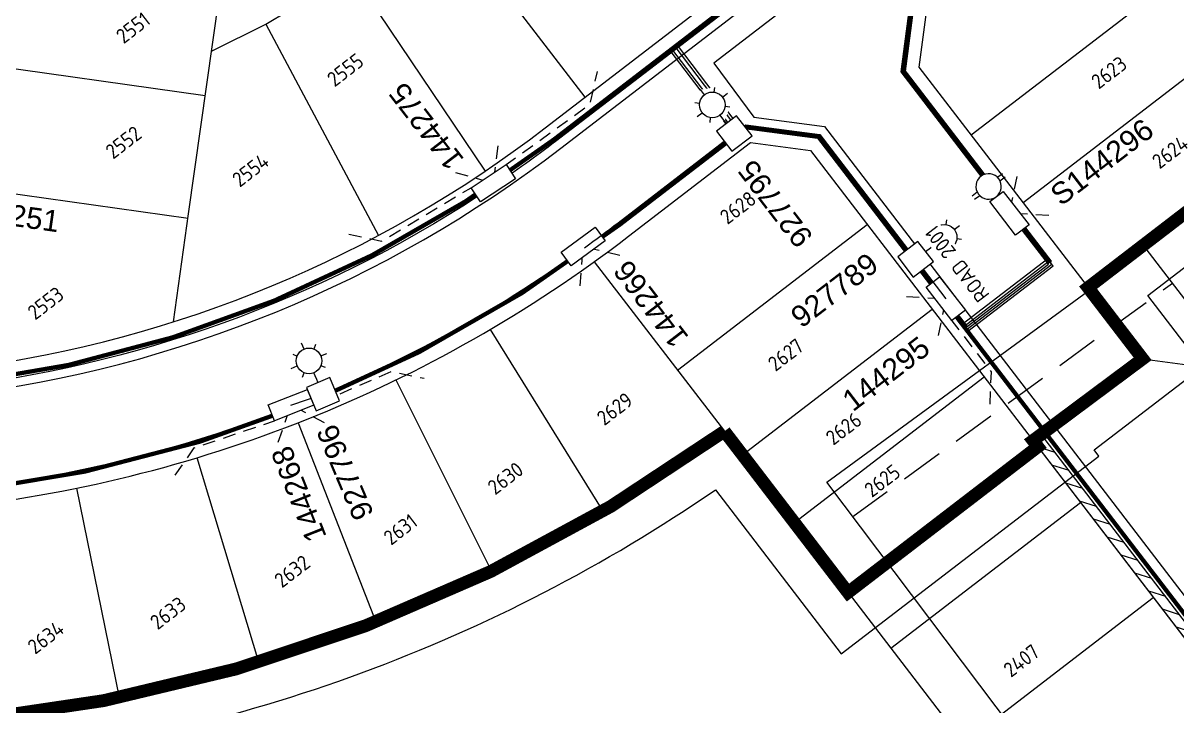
# Model space of a CAD drawing. Extents: x 296374 to 298792, y 6267790 to 6270844.
# Drawn here: x 297912.4 to 298047.5, y 6269853.6 to 6269933.5 of the extents above; entities that cross this region are included whole.
import ezdxf
from ezdxf.enums import TextEntityAlignment as Align

# ---------------------------------------------------------------- set-up
doc = ezdxf.new("R2010")
doc.units = 0
for name, pattern in [('Dash', [5, 3, -2]), ('DASHDOT', [7, 5, -2]), ('DASHED', [0.75, 0.5, -0.25]), ('IE Trench LV', [6.5, 5, -1.5]), ('Trench-Service', [1.5, 1, -0.5])]:
    doc.linetypes.add(name, pattern=pattern)
doc.layers.get('0').update_dxf_attribs({"color": 6})
for name, color, linetype in [('_User_Boundary_Stage25', 252, 'DASHDOT'), ('_User_Continueline', 7, 'DASHED'), ('_User_Easement', 7, 'Continuous'), ('_User_xref', 6, 'Continuous'), ('Duct_SP_NEW', 2, 'Continuous'), ('Equip_LV_NEW', 2, 'Continuous'), ('Equip_SP_SL_NEW', 2, 'Continuous'), ('Mains_HV_NEW_U72', 2, 'Continuous'), ('Mains_HV_NEW_U97', 2, 'Continuous'), ('Mains_LV_NEW_T84', 2, 'Continuous'), ('Mains_SL_NEW_R6', 2, 'Continuous'), ('Notes', 7, 'Continuous'), ('Services_SP_NEW_UG', 7, 'Trench-Service'), ('SupportsUG_SP_LV_NEW', 2, 'Continuous'), ('SupportsUG_SP_LV_SL_NEW', 2, 'Continuous'), ('Trench_SP_NEW', 2, 'IE Trench LV'), ('UG_Details_SP_MISC', 7, 'Continuous'), ('X-Masterplan_LotLayout_P2$0$D-LO-Stage 24', 251, 'Continuous'), ('X-Masterplan_LotLayout_P2$0$D-LO-Stage 25', 251, 'Continuous'), ('X-Masterplan_LotLayout_P2$0$D-RD-Stage24_BDY', 252, 'Continuous'), ('X-Masterplan_LotLayout_P2$0$D-RD-Stage25_BDY', 251, 'Continuous'), ('XR-600340-P4-CI-DESIGN (06032016)$0$GN-ANNO-LOT-No.', 251, 'Continuous')]:
    doc.layers.add(name, color=color, linetype=linetype)
doc.layers.add('Viewports', color=6, linetype='Continuous', plot=False)
doc.styles.add('CDD_AN-ISOCP', font='isocp.shx')
doc.styles.add('POLE_LABEL', font='arial.ttf')
doc.styles.add('SL_LABEL', font='arial.ttf')
doc.styles.get("Standard").update_dxf_attribs({"font": 'arial.ttf'})
doc.styles.add('XR-600340-P4-CI-DESIGN (06032016)$0$CDD_AN-ISOCP', font='isocp.shx')
doc.linetypes.add('Cable 1', pattern='A,7,-3,["//",Standard,S=1.5,R=0,X=-2.1,Y=-0.7],-0.001', length=10.001)
doc.linetypes.add('Cable 4', pattern='A,5.25,-0.1,["o",Standard,S=2,R=0,X=1.2,Y=-0.7],-4', length=9.35)
doc.linetypes.add('Cable New UG', pattern='A,7,-0.25,["x",Standard,S=2,R=0,X=0.2,Y=-0.8],-2.1', length=9.35)
doc.linetypes.add('IE Trench HV', pattern='A,7,-0.2,["/",Standard,S=3,R=0,X=0.6,Y=-1.4],-2.5', length=9.7)

# ---------------------------------------------------------------- blocks, each defined once
blk = doc.blocks.new('XR-600340-P4-CI-DESIGN (06032016)')
at = {"layer": 'XR-600340-P4-CI-DESIGN (06032016)$0$GN-ANNO-LOT-No.', "linetype": 'ByBlock', "char_height": 1.75, "attachment_point": 5, "rotation": 37.4542, "style": 'XR-600340-P4-CI-DESIGN (06032016)$0$CDD_AN-ISOCP'}
for s, insert in [('2551', (297925.3, 6269932.98)), ('2555', (297950.14, 6269928.05)), ('2623', (298039.53, 6269927.75)), ('2552', (297924.18, 6269919.57)), ('2624', (298046.68, 6269918.43)), ('2554', (297939.05, 6269916.32)), ('2628', (297996.1, 6269911.94)), ('2553', (297915.07, 6269900.76)), ('2627', (298001.69, 6269894.72)), ('2629', (297981.68, 6269888.4)), ('2626', (298008.47, 6269886.09)), ('2630', (297968.88, 6269880.28)), ('2625', (298012.99, 6269879.99)), ('2631', (297956.59, 6269874.3)), ('2632', (297943.92, 6269869.39)), ('2633', (297929.39, 6269864.51)), ('2634', (297915.08, 6269861.66)), ('2407', (298029.27, 6269858.94))]:
    blk.add_mtext(s, dxfattribs=dict(at, insert=insert))
blk = doc.blocks.new('X-Masterplan_LotLayout_P2')
at = {"layer": 'X-Masterplan_LotLayout_P2$0$D-LO-Stage 24'}
for p, q in [((298013.97, 6269860.41), (298036.18, 6269877.45)), ((298022.49, 6269849.3), (298044.7, 6269866.34))]:
    blk.add_line(p, q, dxfattribs=at)
at = {"layer": 'X-Masterplan_LotLayout_P2$0$D-LO-Stage 24', "flags": 128}
blk.add_lwpolyline([(298059.94, 6269920.13), (298037.07, 6269902.58)], dxfattribs=at)
at = {"layer": 'X-Masterplan_LotLayout_P2$0$D-LO-Stage 25'}
for p, q in [((297931.8, 6269911.2), (297940.48, 6269973)), ((297961.14, 6269947.05), (297978.18, 6269924.84)), ((297940.82, 6269933.39), (297950.86, 6269939.43)), ((297950.86, 6269939.43), (297966.52, 6269916.22)), ((297934.47, 6269930.24), (297940.82, 6269933.39)), ((297940.82, 6269933.39), (297954.02, 6269908.69)), ((297930.02, 6269898.58), (297931.8, 6269911.2)), ((297989.01, 6269892.94), (298011.22, 6269909.98)), ((297996.62, 6269883.02), (298018.83, 6269900.06)), ((297967.1, 6269897.68), (297980.29, 6269876.44)), ((297956.07, 6269891.78), (297967.26, 6269869.42)), ((298002.7, 6269875.09), (298024.92, 6269892.13)), ((297944.6, 6269886.77), (297953.7, 6269863.48)), ((298008.97, 6269866.91), (298031.19, 6269883.96)), ((297940.01, 6269858.75), (297932.78, 6269882.68)), ((297923.71, 6269854.63), (297918.71, 6269879.13))]:
    blk.add_line(p, q, dxfattribs=at)
at = {"layer": 'X-Masterplan_LotLayout_P2$0$D-LO-Stage 25', "flags": 128}
for points in [[(298046.24, 6269937.98), (298023.37, 6269920.43)], [(298052.33, 6269930.05), (298052.33, 6269930.05), (298029.46, 6269912.5)], [(297906.02, 6269928.96), (297933.74, 6269925.07)], [(297904, 6269914.6), (297931.73, 6269910.71)]]:
    blk.add_lwpolyline(points, dxfattribs=at)
at = {"layer": 'X-Masterplan_LotLayout_P2$0$D-LO-Stage 25'}
blk.add_lwpolyline([(297979.28, 6269905.61), (297994.51, 6269885.77)], dxfattribs=at)
at = {"layer": 'X-Masterplan_LotLayout_P2$0$D-RD-Stage24_BDY'}
for points in [[(298043.46, 6269894.25), (298043.46, 6269894.25), (298050.47, 6269893.33), (298126.9, 6269951.97), (298127.82, 6269958.98)], [(298036.18, 6269877.45), (298147.03, 6269732.98)], [(298013.97, 6269860.41), (298124.82, 6269715.93)]]:
    blk.add_lwpolyline(points, dxfattribs=at)
at = {"layer": 'X-Masterplan_LotLayout_P2$0$D-RD-Stage25_BDY'}
for p, q in [((297980.29, 6269876.44), (297994.5, 6269885.78)), ((297967.26, 6269869.42), (297980.29, 6269876.44)), ((297953.7, 6269863.48), (297967.26, 6269869.42)), ((297940.01, 6269858.75), (297953.7, 6269863.48)), ((297923.71, 6269854.63), (297940.01, 6269858.75)), ((297909.41, 6269852.3), (297923.71, 6269854.63))]:
    blk.add_line(p, q, dxfattribs=at)
blk.add_lwpolyline([(297905.88, 6269893.18, 0.131203), (297973.54, 6269921.27), (298084.89, 6270006.71), (298085.82, 6270013.72), (298059.64, 6270047.84), (298052.63, 6270048.76), (298045.53, 6270043.31), (297974.81, 6269989.05, -0.17762), (297916.96, 6269970.97)], format="xyb", dxfattribs=at)
for points in [[(298127.82, 6269958.98), (298127.82, 6269958.98), (298121.43, 6269967.31), (298101.64, 6269993.09), (298094.63, 6269994.02), (298018.21, 6269935.38), (298017.28, 6269928.37), (298029.46, 6269912.5), (298037.07, 6269902.58)], [(298043.46, 6269894.25), (298037.07, 6269902.58)], [(297994.51, 6269885.77), (298013.97, 6269860.41)]]:
    blk.add_lwpolyline(points, dxfattribs=at)
at = {"layer": 'X-Masterplan_LotLayout_P2$0$D-RD-Stage25_BDY', "flags": 128}
blk.add_lwpolyline([(297838.73, 6269870.04), (297903.48, 6269876.78, 0.138523), (297983.28, 6269908.58), (297997.58, 6269919.55), (298004.59, 6269918.63), (298036.18, 6269877.45)], format="xyb", dxfattribs=at)
blk = doc.blocks.new('*U85')
for tag, height, flags, p in [('ASSET_NUM', 2.5, 8, (2, 4)), ('STREET_CODE', 0.2, 9, (1.5, 2))]:
    blk.add_attdef(tag, text='', height=height, dxfattribs=dict(flags=flags)).set_placement(p, align=Align.MIDDLE_LEFT)
blk.add_wipeout([(-2.47, 0.99), (2.47, 0.99), (2.47, -0.99), (-2.47, -0.99)])
at = {"lineweight": -3}
blk.add_lwpolyline([(-2.47, 0.99), (2.47, 0.99), (2.47, -0.99), (-2.47, -0.99)], close=True, dxfattribs=at)
for tag, flags, p in [('OWNED_BY', 9, (1.5, 1.8)), ('OPERATED_BY', 9, (1.5, 1.6)), ('MAINTAINED_BY', 9, (1.5, 1.4)), ('STATE', 9, (1.5, 1.2)), ('SUPPORT_TYPE', 9, (1.5, 1)), ('SUBURB', 9, (1.5, 0.2)), ('STREETNAME', 9, (1.5, 0)), ('USAGE', 9, (1.5, 0.8)), ('LEGEND', 9, (1.5, 0.6)), ('PARENT', 9, (1.5, 0.4)), ('Z', 1, (1.5, -0.6)), ('LOCATION', 9, (1.5, -0.2)), ('NOTES', 9, (1.5, -0.4))]:
    blk.add_attdef(tag, text='', height=0.2, dxfattribs=dict(flags=flags)).set_placement(p, align=Align.MIDDLE_LEFT)
blk = doc.blocks.new('SL_LANTERN_NEW')
blk.add_line((0, 0), (0, 0))
for tag, p, flags in [('Z', (0, 0), 1), ('OPERATED_BY', (0, -9.61), 9)]:
    blk.add_attdef(tag, p, '', height=0.2, dxfattribs=dict(flags=flags))
at = {"style": 'SL_LABEL', "flags": 9}
blk.add_attdef('STREET_CODE', text='', height=0.2, dxfattribs=at).set_placement((0, -0.2), align=Align.MIDDLE_LEFT)
for tag, height, flags, p in [('CONSTRUCTED_VOLTAGE', 0.2, 9, (0, -0.4)), ('CONTROL_TYPE', 0.2, 9, (0, -0.6)), ('OPERATING_VOLTAGE', 0.2, 9, (0, -1.4)), ('LANTERN_PURPOSE', 0.2, 9, (0, -0.8)), ('LANTERN_TYPE', 0.2, 9, (0, -1)), ('NO_PHASES', 0.2, 9, (0, -1.2)), ('ORIENTATION', 0.2, 9, (0, -1.6)), ('OWNED_BY', 0.2, 9, (0, -1.8)), ('STATE', 0.2, 9, (0, -2)), ('CEXIST', 0.2, 9, (0, -2.4)), ('CNEW', 0.2, 9, (0, -2.6)), ('CNUMBER', 0.2, 9, (0, -2.8)), ('USAGE', 0.2, 9, (0, -2.2)), ('LNUMBER', 2.5, 8, (1.2, -2.8)), ('CREMOVE', 0.2, 9, (0, -3)), ('CREPLACE', 0.2, 9, (0, -3.2)), ('LKINGHEIGHT', 0.2, 9, (0, -3.4)), ('LBRACKET', 0.2, 9, (0, -3.6)), ('LBRACKETVOCAB', 0.2, 9, (0, -3.8)), ('LCATEGORY', 0.2, 9, (0, -4)), ('LCHARGE1', 0.2, 9, (0, -4.2)), ('LCHARGE1PERCENT', 0.2, 9, (0, -4.4)), ('LCHARGE2', 0.2, 9, (0, -4.6)), ('LCHARGE2PERCENT', 0.2, 9, (0, -4.8)), ('LCHARGE3', 0.2, 9, (0, -5)), ('LCHARGE3PERCENT', 0.2, 9, (0, -5.2)), ('LEXIST', 0.2, 9, (0, -5.4)), ('LLAMP', 0.2, 9, (0, -5.6)), ('LLAMPVOCAB', 0.2, 9, (0, -5.8)), ('LMAST', 0.2, 9, (0, -6)), ('LMASTVOCAB', 0.2, 9, (0, -6.2)), ('LNEW', 0.2, 9, (0, -6.4)), ('LANTNUMBER', 0.2, 9, (0, -6.6)), ('LOUTREACH', 0.2, 9, (0, -7)), ('LOUTREACHVOCAB', 0.2, 9, (0, -7.2)), ('LRATECODE', 0.2, 9, (0, -7.4)), ('LREMOVE', 0.2, 9, (0, -7.6)), ('LREPLACE', 0.2, 9, (0, -7.8)), ('LTYPE', 0.2, 9, (0, -8)), ('LTYPEVOCAB', 0.2, 9, (0, -8.2)), ('SUBURB', 0.2, 9, (0, -8.6)), ('STREETNAME', 0.2, 9, (0, -8.8)), ('LEGEND', 0.2, 9, (0, -8.4)), ('LOCATION', 0.2, 9, (0, -9)), ('NOTES', 0.2, 9, (0, -9.2)), ('MAINTAINED_BY', 0.2, 9, (0, -9.86))]:
    blk.add_attdef(tag, text='', height=height, dxfattribs=dict(flags=flags)).set_placement(p, align=Align.MIDDLE_LEFT)
blk.add_wipeout([(0, 6.47), (1.46, 5.68), (2.25, 4.22), (1.46, 2.76), (0, 1.86), (-1.46, 2.76), (-2.25, 4.22), (-1.46, 5.68)])
for p, q in [((-1.46, 5.68), (-1.06, 5.28)), ((0, 5.72), (0, 6.47)), ((1.46, 5.68), (1.06, 5.28)), ((-2.25, 4.22), (-1.5, 4.22)), ((1.5, 4.22), (2.25, 4.22)), ((-1.46, 2.76), (-1.06, 3.16)), ((0, 0), (0, 2.72)), ((1.46, 2.76), (1.06, 3.16))]:
    blk.add_line(p, q)
blk.add_circle((0, 4.22), 1.5)
blk.add_attdef('ASSET_NUM', text='', height=2.5, dxfattribs=at).set_placement((2, 2), align=Align.MIDDLE_LEFT)
blk = doc.blocks.new('COLUMN_NEW')
for tag, flags, p in [('Z', 1, (1.5, -2.8)), ('NOTES', 9, (1.5, -2.4)), ('LABEL_ALIGNMENT', 9, (1.5, -2.6))]:
    blk.add_attdef(tag, text='', height=0.2, dxfattribs=dict(flags=flags)).set_placement(p, align=Align.MIDDLE_LEFT)
blk.add_wipeout([(-1.485, -1.485), (1.485, -1.485), (1.485, 1.485), (-1.485, 1.485)])
at = {"lineweight": -3}
blk.add_lwpolyline([(-1.485, -1.485), (1.485, -1.485), (1.485, 1.485), (-1.485, 1.485)], close=True, dxfattribs=at)
for tag, height, flags, p in [('ASSET_NUM', 2.5, 8, (2, 2)), ('STREET_CODE', 0.2, 9, (1.5, 0)), ('OWNED_BY', 0.2, 9, (1.5, -0.4)), ('OPERATED_BY', 0.2, 9, (1.5, -0.6)), ('STATE', 0.2, 9, (1.5, -1)), ('COLUMN_TYPE', 0.2, 9, (1.5, -0.2)), ('USAGE', 0.2, 9, (1.5, -1.2)), ('MAINTAINED_BY', 0.2, 9, (1.5, -0.8)), ('LEGEND', 0.2, 9, (1.5, -1.4)), ('SUBURB', 0.2, 9, (1.5, -1.8)), ('STREETNAME', 0.2, 9, (1.5, -2)), ('PARENT', 0.2, 9, (1.5, -1.6)), ('LOCATION', 0.2, 9, (1.5, -2.2))]:
    blk.add_attdef(tag, text='', height=height, dxfattribs=dict(flags=flags)).set_placement(p, align=Align.MIDDLE_LEFT)
at = {"style": 'POLE_LABEL', "flags": 9}
blk.add_attdef('STRUCTURE_PLANT_NUMBER', text='', height=0.2, dxfattribs=at).set_placement((1.5, 0.242), align=Align.MIDDLE_LEFT)
blk = doc.blocks.new('LV_UG_LINKS_OPEN_NEW')
blk.add_wipeout([(-1.17, 0.93), (-1.28, 0.78), (-1.36, 0.61), (-1.43, 0.44), (-1.47, 0.25), (-1.49, 0.07), (-1.49, -0.12), (-1.46, -0.31), (-1.41, -0.49), (-1.34, -0.66), (-1.25, -0.82), (-1.13, -0.97), (-1, -1.11), (-0.86, -1.22), (-0.7, -1.32), (-0.53, -1.4), (-0.35, -1.45), (-0.16, -1.49), (0.03, -1.49), (0.21, -1.48), (0.4, -1.44), (0.57, -1.38), (0.74, -1.3), (0.9, -1.19), (1.04, -1.07), (1.17, -0.93), (1.28, -0.78), (1.36, -0.61), (1.43, -0.44), (1.47, -0.25), (1.49, -0.07), (1.49, 0.12), (1.46, 0.31), (1.41, 0.49), (1.34, 0.66), (1.25, 0.82), (1.13, 0.97), (1, 1.11), (0.86, 1.22), (0.7, 1.32), (0.53, 1.4), (0.35, 1.45), (0.16, 1.49), (-0.03, 1.49), (-0.21, 1.48), (-0.4, 1.44), (-0.57, 1.38), (-0.74, 1.3), (-0.9, 1.19), (-1.04, 1.07)])
for p, q in [((-0.25, 1.47), (-0.25, 2.22)), ((0.25, 1.47), (0.25, 2.22)), ((-0.25, -1.47), (-0.25, -2.22)), ((0.25, -1.47), (0.25, -2.22))]:
    blk.add_line(p, q)
blk.add_lwpolyline([(1.49, 0, 1), (-1.49, 0, 1)], format="xyb", close=True)
for tag, p, flags in [('ORIENTATION', (0, 0), 9), ('Z', (0, 0), 1), ('USAGE', (0, -0.2), 9), ('NOTES', (0, -0.4), 9)]:
    blk.add_attdef(tag, p, '', height=0.2, dxfattribs=dict(flags=flags))

msp = doc.modelspace()

# ---------------------------------------------------------------- hatches: boundary and pattern name
at = {"layer": '_User_Easement'}
h = msp.add_hatch(dxfattribs=at)
h.set_pattern_fill('ANSI31', color=256, scale=0.48, angle=80)
h.set_pattern_definition([(342.4972, (298031.1893, 6269883.9587), (0.458346, 1.453442), [])])
h.paths.add_polyline_path([(298163.47, 6269711.56), (298162.54, 6269704.54), (298163.73, 6269704.39), (298164.72, 6269711.89), (298031.65, 6269885.33), (298030.7, 6269884.6)])

# ---------------------------------------------------------------- linework, layer by layer
at = {"layer": '_User_Boundary_Stage25', "linetype": 'DASHED', "lineweight": -3, "ltscale": 10, "const_width": 1.5, "flags": 128}
msp.add_lwpolyline([(297948.86, 6270032.68), (297942.89, 6269990.2, -0.083685), (297919.19, 6269986.9), (297914.89, 6269992.16), (297914.95, 6269992.58), (297899.11, 6269994.8), (297897.98, 6269986.77), (297845.65, 6269994.12), (297834.52, 6269916, 0.033879), (297832.69, 6269890.5), (297837.81, 6269886.03), (297839.47, 6269870.11), (297838.73, 6269870.04), (297834.37, 6269864.66), (297861.2, 6269606.41), (297889.05, 6269609.32), (297864.2, 6269847.55), (297906.07, 6269851.92, 0.131604), (297994.51, 6269885.77), (298008.97, 6269866.91), (298031.19, 6269883.96), (298030.63, 6269884.69), (298043.46, 6269894.25), (298037.07, 6269902.58), (298059.94, 6269920.13), (298052.33, 6269930.05), (298091.6, 6269960.18), (298101.65, 6269947.09), (298123.86, 6269964.13), (298127.82, 6269958.98), (298140.51, 6269968.72), (298136.56, 6269973.87), (298156.39, 6269989.09), (298146.35, 6270002.18), (298206.46, 6270048.3), (298223.5, 6270026.09), (298241.75, 6270040.09), (298242.67, 6270047.1), (298256.16, 6270057.45), (298230.6, 6270090.76), (298231.53, 6270097.79), (298221.31, 6270111.12), (298219.54, 6270109.77), (298212.53, 6270110.69), (298170.41, 6270165.59), (298158.67, 6270156.58), (298157.74, 6270149.57), (298139.5, 6270135.58), (298122.44, 6270157.78), (298062.36, 6270111.68), (298069.66, 6270102.19), (298079.42, 6270089.48), (298063.52, 6270077.28), (298056.51, 6270078.2), (298043.81, 6270068.46), (298042.89, 6270061.45), (298024.64, 6270047.45), (298007.6, 6270069.67), (297957.76, 6270031.43), (297948.86, 6270032.68)], format="xyb", dxfattribs=at)
at = {"layer": '_User_Continueline', "lineweight": -3, "ltscale": 10, "flags": 128}
msp.add_lwpolyline([(298009.53, 6269875.79), (298046.94, 6269903.09)], dxfattribs=at)
at = {"layer": '_User_Easement', "flags": 128}
msp.add_lwpolyline([(298163.73, 6269704.39), (298164.72, 6269711.89), (298031.65, 6269885.33), (298030.7, 6269884.6), (298163.47, 6269711.56), (298162.54, 6269704.54), (298163.73, 6269704.39)], dxfattribs=at)
at = {"layer": 'Duct_SP_NEW', "lineweight": -3}
for p, q in [((297988.13, 6269930.33), (297988.54, 6269930.64)), ((297988.96, 6269930.96), (297988.54, 6269930.64)), ((297988.96, 6269930.96), (297996.59, 6269920.94)), ((297988.13, 6269930.33), (297995.77, 6269920.31)), ((297995.77, 6269920.31), (297996.18, 6269920.62)), ((297996.59, 6269920.94), (297996.18, 6269920.62)), ((298032.36, 6269905.93), (298022.35, 6269898.27)), ((298032.99, 6269905.1), (298022.99, 6269897.44)), ((298032.36, 6269905.93), (298032.67, 6269905.52)), ((298032.99, 6269905.1), (298032.67, 6269905.52)), ((298022.35, 6269898.27), (298022.67, 6269897.86)), ((298022.99, 6269897.44), (298022.67, 6269897.86))]:
    msp.add_line(p, q, dxfattribs=at)
at = {"layer": 'Mains_HV_NEW_U72', "linetype": 'Cable New UG', "lineweight": -3}
msp.add_lwpolyline([(297945.6, 6269995.69), (297942.34, 6269976.1, -0.030854), (297931.86, 6269974.53, -0.046839), (297915.97, 6269974.03), (297908.47, 6269968), (297898.43, 6269896.51), (297904.77, 6269890.01, 0.133854), (297975.36, 6269918.89), (298069.99, 6269991.5), (298080.25, 6269978.14)], format="xyb", dxfattribs=at)
at = {"layer": 'Mains_LV_NEW_T84', "linetype": 'Cable New UG', "ltscale": 0.85, "flags": 128}
msp.add_lwpolyline([(298027.87, 6269911.28), (298015.19, 6269927.81), (298016.33, 6269936.46), (298035.9, 6269951.47)], dxfattribs=at)
at = {"layer": 'Mains_LV_NEW_T84', "linetype": 'Cable New UG', "flags": 128}
for points in [[(298010.74, 6269947.3), (297974.75, 6269919.69, -0.015259), (297967.62, 6269914.55)], [(297978.1, 6269907.22, 0.007907), (297982.06, 6269910.17), (297997.02, 6269921.64), (298005.67, 6269920.5), (298020.42, 6269901.28)], [(297967.62, 6269914.55, -0.117483), (297905.14, 6269891.07), (297899.49, 6269896.86), (297902.02, 6269914.89)], [(297943.86, 6269888.63, 0.062682), (297978.1, 6269907.22, 0.062682)], [(297896.21, 6269878.05), (297903.27, 6269878.77, 0.067071), (297943.76, 6269888.59, 0.067071)]]:
    msp.add_lwpolyline(points, format="xyb", dxfattribs=at)
msp.add_lwpolyline([(298020.97, 6269900.57), (298022.91, 6269898.04), (298032.43, 6269905.33), (298028.47, 6269910.48)], dxfattribs=at)
at = {"layer": 'Services_SP_NEW_UG', "linetype": 'Dash', "lineweight": -3, "ltscale": 0.5, "flags": 128}
for points in [[(297967.46, 6269914.79), (297968.98, 6269916.98), (297978.79, 6269924.04), (297979.65, 6269927.85)], [(297950.56, 6269908.84), (297954.37, 6269908.01), (297964.85, 6269914.26), (297967.46, 6269914.79)], [(298015.82, 6269901.54), (298020.42, 6269901.28), (298019.48, 6269896.78)], [(298020.42, 6269901.28), (298021.14, 6269898.71), (298025.72, 6269892.74), (298025.56, 6269888.84)]]:
    msp.add_lwpolyline(points, dxfattribs=at)
at = {"layer": 'Services_SP_NEW_UG', "linetype": 'Dash', "lineweight": -3, "ltscale": 0.5, "elevation": 0, "flags": 128}
for points in [[(297963.03, 6269916.05), (297967.46, 6269914.79), (297968.04, 6269919.35)], [(298032.47, 6269911.03), (298027.87, 6269911.28), (298028.81, 6269915.79)], [(297977.63, 6269902.79), (297977.99, 6269907.38), (297982.47, 6269906.33)], [(297930.23, 6269880.63), (297932.46, 6269883.83), (297941.84, 6269887), (297943.78, 6269888.84), (297946.45, 6269888.83), (297955.54, 6269892.78), (297959.36, 6269891.98)], [(297942.28, 6269884.49), (297943.78, 6269888.84), (297947.86, 6269886.7)]]:
    msp.add_lwpolyline(points, dxfattribs=at)
at = {"layer": 'Trench_SP_NEW', "linetype": 'IE Trench LV', "lineweight": -3, "const_width": 0.5, "flags": 128}
msp.add_lwpolyline([(298116.21, 6269976.9), (298102.56, 6269994.69), (298094.16, 6269995.79), (298016.61, 6269936.3), (298015.51, 6269927.89), (298032.67, 6269905.52)], dxfattribs=at)
at = {"layer": 'Trench_SP_NEW', "linetype": 'IE Trench HV', "lineweight": -3, "const_width": 0.5, "flags": 128}
msp.add_lwpolyline([(297941.96, 6269975.09, -0.074793), (297916.4, 6269972.7), (297909.69, 6269967.31), (297899.8, 6269896.96), (297905.27, 6269891.38, 0.132674), (297974.57, 6269919.92), (298069.2, 6269992.53)], format="xyb", dxfattribs=at)
for points in [[(297996.18, 6269920.62), (297997.1, 6269921.33), (298005.51, 6269920.22), (298022.67, 6269897.86)], [(298022.67, 6269897.86), (298165.24, 6269712.03), (298164.23, 6269704.32)]]:
    msp.add_lwpolyline(points, dxfattribs=at)
at = {"layer": 'Trench_SP_NEW', "linetype": 'IE Trench LV', "lineweight": -3, "const_width": 0.5, "flags": 128}
msp.add_lwpolyline([(297905.95, 6269878.77, 0.134188), (297982.24, 6269909.93), (297996.18, 6269920.62)], format="xyb", dxfattribs=at)
at = {"layer": 'UG_Details_SP_MISC', "lineweight": -3}
for p, q in [((297988.35, 6269930.5), (297988.54, 6269930.64)), ((297988.35, 6269930.5), (297988.54, 6269930.64)), ((297995.99, 6269920.48), (297988.35, 6269930.5)), ((297988.35, 6269930.5), (297988.35, 6269930.5)), ((297988.73, 6269930.79), (297988.54, 6269930.64)), ((297988.73, 6269930.79), (297988.54, 6269930.64)), ((297996.37, 6269920.77), (297988.73, 6269930.79)), ((297988.73, 6269930.79), (297988.73, 6269930.79)), ((297995.99, 6269920.48), (297996.18, 6269920.62)), ((297996.37, 6269920.77), (297996.18, 6269920.62)), ((298022.52, 6269898.05), (298032.53, 6269905.71)), ((298022.82, 6269897.66), (298032.82, 6269905.33)), ((298032.53, 6269905.71), (298032.53, 6269905.71)), ((298032.53, 6269905.71), (298032.67, 6269905.52)), ((298032.53, 6269905.71), (298032.67, 6269905.52)), ((298032.82, 6269905.33), (298032.67, 6269905.52)), ((298032.82, 6269905.33), (298032.67, 6269905.52)), ((298032.82, 6269905.33), (298032.82, 6269905.33)), ((298022.52, 6269898.05), (298022.67, 6269897.86)), ((298022.82, 6269897.66), (298022.67, 6269897.86))]:
    msp.add_line(p, q, dxfattribs=at)

# ---------------------------------------------------------------- block references
at = {"layer": '_User_xref', "color": 6}
msp.add_blockref('X-Masterplan_LotLayout_P2', (0, 0), dxfattribs=at)
at = {"layer": '_User_xref', "color": 6, "lineweight": -3}
msp.add_blockref('XR-600340-P4-CI-DESIGN (06032016)', (0, 0), dxfattribs=at)

# ---------------------------------------------------------------- next in the draw order: block references
at = {"layer": 'Equip_SP_SL_NEW', "linetype": 'Cable New UG', "lineweight": -3, "extrusion": (2.46546e-08, -9.36402e-08, 1), "rotation": 307.4972222996464}
msp.add_blockref('SL_LANTERN_NEW', (298016.88, 6269905.9, -0.58), dxfattribs=at)
at = {"layer": 'Equip_SP_SL_NEW', "linetype": 'Cable New UG', "lineweight": -3, "rotation": 22.8860703973047}
msp.add_blockref('SL_LANTERN_NEW', (297947.53, 6269890.12, 0), dxfattribs=at)

# ---------------------------------------------------------------- next in the draw order: linework, layer by layer
at = {"layer": 'Mains_HV_NEW_U97', "linetype": 'Cable 1', "lineweight": -3, "ltscale": 0.95, "flags": 128}
msp.add_lwpolyline([(298080.25, 6269978.14), (298074.59, 6269982.22), (298070.23, 6269987.9), (297993.27, 6269928.85), (297997.97, 6269922.53), (298006.21, 6269921.44), (298166.6, 6269712.39), (298165.36, 6269702.94), (298257.16, 6269773.37), (298258.98, 6269777.45), (298279.33, 6269795.32), (298283.83, 6269796.1), (298289.31, 6269798.03), (298293.16, 6269800.98), (298382.6, 6269869.6), (298386.48, 6269872.58, 0.055907), (298409.24, 6269894.33), (298428.85, 6269868.66)], format="xyb", dxfattribs=at)
at = {"layer": 'Viewports', "lineweight": -3, "flags": 128}
msp.add_lwpolyline([(297906.59, 6269846.95, 0.125023), (297993.46, 6269878.92), (298008.18, 6269859.73), (298038.33, 6269882.86), (298037.77, 6269883.59), (298050.47, 6269893.33), (298044.08, 6269901.66), (298066.95, 6269919.21), (298059.34, 6269929.13), (298090.68, 6269953.17), (298100.72, 6269940.08), (298119.07, 6269945.96), (298126.9, 6269951.97), (298147.52, 6269967.79), (298143.57, 6269972.95), (298165.78, 6269989.99), (298155.74, 6270003.09), (298205.53, 6270041.29), (298222.58, 6270019.08)], format="xyb", dxfattribs=at)
msp.add_lwpolyline([(298173.77, 6269737.97), (298248.22, 6269816.81), (298310.48, 6269855.49), (298464.92, 6269949.25), (298601.92, 6269925.71), (298353.2, 6269752.58), (298234.78, 6269711.71), (298171.8, 6269663.89), (298115.62, 6269735.12), (298006.49, 6269879.83), (298043.84, 6269907.1)], close=True, dxfattribs=at)

# ---------------------------------------------------------------- next in the draw order: block references
at = {"layer": 'Equip_SP_SL_NEW', "linetype": 'Cable New UG', "lineweight": -3, "extrusion": (9.70603e-08, 5.64698e-08, 1), "rotation": 37.49574089332536}
msp.add_blockref('SL_LANTERN_NEW', (297995.66, 6269920.61, 0.38), dxfattribs=at)
at = {"layer": 'SupportsUG_SP_LV_NEW', "lineweight": -3, "extrusion": (1.758e-09, -2.67028e-09, 1)}
ref = msp.add_blockref('*U85', (297967.46, 6269914.79, -0.02), dxfattribs=dict(at, rotation=33.35929266835789))
ref.add_attrib('ASSET_NUM', '144275', dxfattribs={"layer": '0', "height": 2.5, "rotation": 127.4972}).set_placement((297963.15, 6269916.81, -0.02), align=Align.MIDDLE_LEFT)
at = {"layer": 'SupportsUG_SP_LV_NEW', "lineweight": -3, "extrusion": (-2.53646e-09, -1.9461e-09, 1)}
ref = msp.add_blockref('*U85', (298027.87, 6269911.28, -0.01), dxfattribs=dict(at, rotation=307.4972222859158))
ref.add_attrib('ASSET_NUM', 'S144296', dxfattribs={"layer": '0', "height": 2.5, "rotation": 37.4972}).set_placement((298033.14, 6269913.03, -0.01), align=Align.MIDDLE_LEFT)
at = {"layer": 'SupportsUG_SP_LV_NEW', "lineweight": -3, "extrusion": (3.16594e-09, -4.44708e-10, 1)}
ref = msp.add_blockref('*U85', (297902.03, 6269914.88, 0), dxfattribs=dict(at, rotation=82.00416667342203))
ref.add_attrib('ASSET_NUM', '144251', dxfattribs={"layer": '0', "height": 2.5, "rotation": 352.0042}).set_placement((297905.11, 6269911.91, 0), align=Align.MIDDLE_LEFT)
at = {"layer": 'SupportsUG_SP_LV_NEW', "lineweight": -3, "extrusion": (1.88654e-09, -2.58107e-09, 1)}
ref = msp.add_blockref('*U85', (297977.99, 6269907.38, -0.02), dxfattribs=dict(at, rotation=36.16359999962357))
ref.add_attrib('ASSET_NUM', '144266', dxfattribs={"layer": '0', "height": 2.5, "rotation": 127.4972}).set_placement((297989.44, 6269896.02, -0.02), align=Align.MIDDLE_LEFT)
at = {"layer": 'SupportsUG_SP_LV_NEW', "lineweight": -3, "extrusion": (-2.53646e-09, -1.9461e-09, 1)}
ref = msp.add_blockref('*U85', (298020.42, 6269901.28, -0.01), dxfattribs=dict(at, rotation=307.4972222859158))
ref.add_attrib('ASSET_NUM', '144295', dxfattribs={"layer": '0', "height": 2.5, "rotation": 37.4972}).set_placement((298008.79, 6269888.97, -0.01), align=Align.MIDDLE_LEFT)
at = {"layer": 'SupportsUG_SP_LV_NEW', "lineweight": -3, "extrusion": (1.17796e-09, -2.9721e-09, 1)}
ref = msp.add_blockref('*U85', (297943.78, 6269888.84, -0.02), dxfattribs=dict(at, rotation=21.62044873194875))
ref.add_attrib('ASSET_NUM', '144268', dxfattribs={"layer": '0', "height": 2.5, "rotation": 111.6204}).set_placement((297946.83, 6269872.99, -0.02), align=Align.MIDDLE_LEFT)

# ---------------------------------------------------------------- next in the draw order: linework, layer by layer
at = {"layer": 'Mains_SL_NEW_R6', "linetype": 'Cable 4', "flags": 128}
msp.add_lwpolyline([(297978.12, 6269907.24, 0.007871), (297982.06, 6269910.17), (297996.36, 6269921.14)], format="xyb", dxfattribs=at)
at = {"layer": 'Mains_SL_NEW_R6', "linetype": 'Cable 4', "elevation": 0, "flags": 128}
msp.add_lwpolyline([(298016.88, 6269905.9), (298020.42, 6269901.28)], dxfattribs=at)
at = {"layer": 'Mains_SL_NEW_R6', "linetype": 'Cable 4', "flags": 128}
msp.add_lwpolyline([(297943.78, 6269888.84), (297947.53, 6269890.12)], dxfattribs=at)

# ---------------------------------------------------------------- next in the draw order: block references
at = {"layer": 'Equip_LV_NEW', "lineweight": -3, "extrusion": (-4.46074e-08, 1.11971e-07, 1), "rotation": 306.5711992475157}
msp.add_blockref('LV_UG_LINKS_OPEN_NEW', (298025.43, 6269914.41, 0.69), dxfattribs=at)

# ---------------------------------------------------------------- next in the draw order: block references
at = {"layer": 'SupportsUG_SP_LV_SL_NEW', "lineweight": -3, "extrusion": (3.33327e-08, 1.80621e-08, 1)}
ref = msp.add_blockref('COLUMN_NEW', (298016.88, 6269905.9, 0.12), dxfattribs=dict(at, rotation=37.49722232564122))
ref.add_attrib('ASSET_NUM', '927789', dxfattribs={"layer": '0', "extrusion": (2.54271e-08, 1.53662e-08, 1), "height": 2.5, "rotation": 37.4972}).set_placement((298002.76, 6269898.74, 0.1), align=Align.MIDDLE_LEFT)
at = {"layer": 'SupportsUG_SP_LV_SL_NEW', "lineweight": -3}
ref = msp.add_blockref('COLUMN_NEW', (297947.53, 6269890.12, 0), dxfattribs=dict(at, rotation=22.8860703826044))
ref.add_attrib('ASSET_NUM', '927796', dxfattribs={"layer": '0', "height": 2.5, "rotation": 112.8861}).set_placement((297952.37, 6269875.59, 0), align=Align.MIDDLE_LEFT)

# ---------------------------------------------------------------- next in the draw order: block references
at = {"layer": 'SupportsUG_SP_LV_SL_NEW', "lineweight": -3, "extrusion": (9.70603e-08, 5.64698e-08, 1)}
ref = msp.add_blockref('COLUMN_NEW', (297995.66, 6269920.61, 0.38), dxfattribs=dict(at, rotation=37.49574087862506))
ref.add_attrib('ASSET_NUM', '927795', dxfattribs={"layer": '0', "extrusion": (9.70603e-08, 5.64698e-08, 1), "height": 2.5, "rotation": 127.4957}).set_placement((298004.01, 6269907.77, 0.38), align=Align.MIDDLE_LEFT)

# ---------------------------------------------------------------- next in the draw order: texts
at = {"layer": 'Notes', "insert": (298024.23, 6269900.68), "char_height": 1.75, "width": 11.13, "attachment_point": 1, "rotation": 127.4972, "style": 'CDD_AN-ISOCP', "bg_fill": 3, "box_fill_scale": 1.2, "bg_fill_color": 256, "bg_fill_transparency": 0}
msp.add_mtext('ROAD 2001', dxfattribs=at)

doc.saveas('drawing.dxf')
